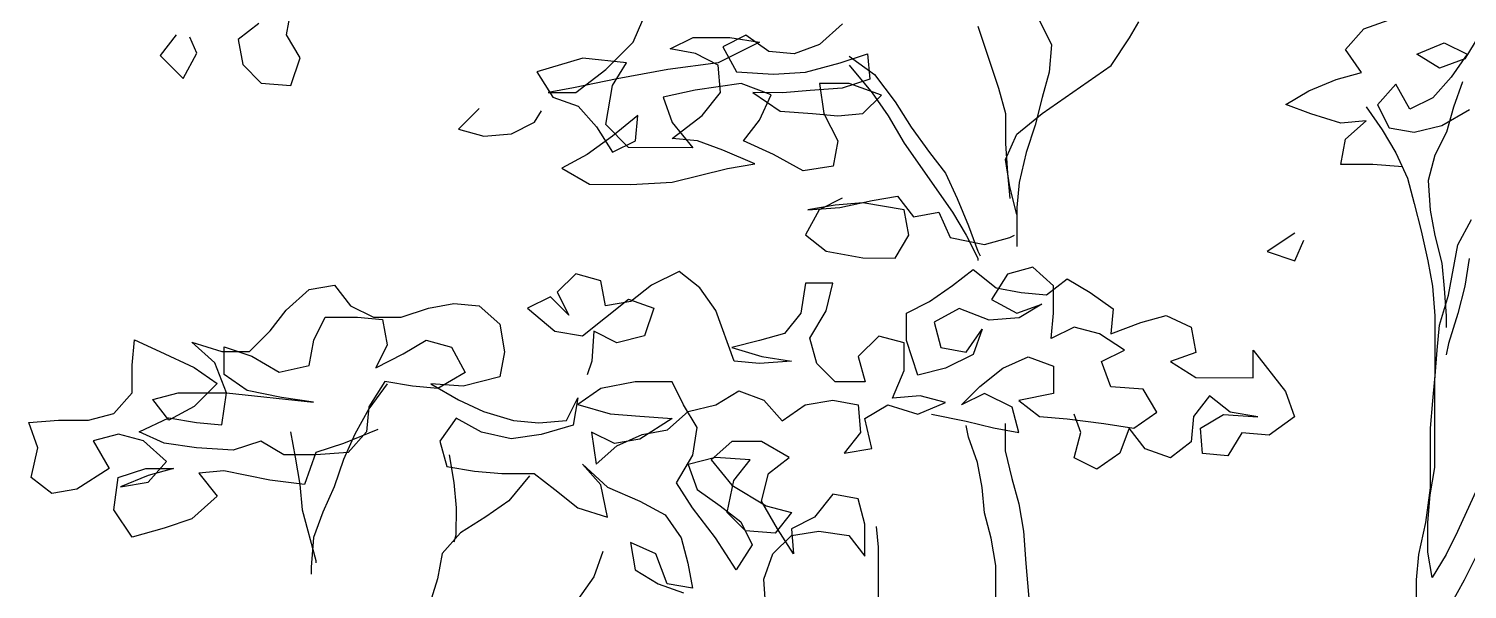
# Model space of a CAD drawing. Header units: millimetres. Extents: x 684983 to 685377, y 990360 to 990509.
# Drawn here: x 685004.3962 to 685004.8761, y 990365.0232 to 990365.2104 of the extents above; entities that cross this region are included whole.
import ezdxf

# ---------------------------------------------------------------- set-up
doc = ezdxf.new("R2010")
doc.units = ezdxf.units.MM
doc.layers.add('JACK  FRUIT TREE', color=7, linetype='Continuous')

# ---------------------------------------------------------------- blocks, each defined once
blk = doc.blocks.new('JT')
at = {"color": 3}
for p, q in [((-0.41173, 1.87832, 157.72663), (-0.40933, 1.89148, 157.72663)), ((-0.23107, 1.87457, 157.72663), (-0.22388, 1.89131, 157.72663)), ((-0.42609, 1.88432, 157.72663), (-0.43686, 1.87595, 157.72663)), ((-0.12219, 1.88404, 157.72663), (-0.13416, 1.87328, 157.72663)), ((0.13983, 1.87064, 157.72663), (0.14941, 1.8814, 157.72663)), ((0.14941, 1.8814, 157.72663), (0.16257, 1.88617, 157.72663)), ((-0.46916, 1.87838, 157.72663), (-0.47755, 1.86762, 157.72663)), ((-0.4584, 1.86879, 157.72663), (-0.46199, 1.87717, 157.72663)), ((-0.43686, 1.87595, 157.72663), (-0.43448, 1.86279, 157.72663)), ((-0.40457, 1.86635, 157.72663), (-0.41173, 1.87832, 157.72663)), ((-0.24544, 1.86022, 157.72663), (-0.23107, 1.87457, 157.72663)), ((-0.21193, 1.87096, 157.72663), (-0.19996, 1.87693, 157.72663)), ((-0.19996, 1.87693, 157.72663), (-0.18082, 1.87692, 157.72663)), ((-0.16527, 1.87451, 157.72663), (-0.18681, 1.86376, 157.72663)), ((-0.17244, 1.8781, 157.72663), (-0.18441, 1.87213, 157.72663)), ((-0.18082, 1.87692, 157.72663), (-0.16527, 1.87451, 157.72663)), ((-0.16049, 1.86972, 157.72663), (-0.17244, 1.8781, 157.72663)), ((-0.13416, 1.87328, 157.72663), (-0.14733, 1.86851, 157.72663)), ((0.17691, 1.86821, 157.72663), (0.19128, 1.87418, 157.72663)), ((0.19128, 1.87418, 157.72663), (0.20324, 1.86819, 157.72663)), ((0.20923, 1.87776, 157.72663), (0.20204, 1.8658, 157.72663)), ((-0.47755, 1.86762, 157.72663), (-0.4656, 1.85564, 157.72663)), ((-0.4656, 1.85564, 157.72663), (-0.4584, 1.86879, 157.72663)), ((-0.40937, 1.852, 157.72663), (-0.40457, 1.86635, 157.72663)), ((-0.2574, 1.86622, 157.72663), (-0.28134, 1.85906, 157.72663)), ((-0.23467, 1.8638, 157.72663), (-0.2574, 1.86622, 157.72663)), ((-0.19877, 1.86856, 157.72663), (-0.21193, 1.87096, 157.72663)), ((-0.18681, 1.86256, 157.72663), (-0.19877, 1.86856, 157.72663)), ((-0.18441, 1.87213, 157.72663), (-0.17725, 1.85897, 157.72663)), ((-0.14733, 1.86851, 157.72663), (-0.16049, 1.86972, 157.72663)), ((-0.1234, 1.8637, 157.72663), (-0.10904, 1.86847, 157.72663)), ((-0.10904, 1.86847, 157.72663), (-0.10785, 1.85531, 157.72663)), ((0.14819, 1.85867, 157.72663), (0.13983, 1.87064, 157.72663)), ((0.18887, 1.86102, 157.72663), (0.17691, 1.86821, 157.72663)), ((0.20204, 1.8658, 157.72663), (0.18887, 1.86102, 157.72663)), ((0.20324, 1.86819, 157.72663), (0.19485, 1.85623, 157.72663)), ((-0.43448, 1.86279, 157.72663), (-0.42492, 1.85321, 157.72663)), ((-0.28134, 1.85906, 157.72663), (-0.27297, 1.84589, 157.72663)), ((-0.26101, 1.84827, 157.72663), (-0.24544, 1.86022, 157.72663)), ((-0.24186, 1.85185, 157.72663), (-0.23467, 1.8638, 157.72663)), ((-0.21314, 1.8602, 157.72663), (-0.23947, 1.85543, 157.72663)), ((-0.18681, 1.86376, 157.72663), (-0.21314, 1.8602, 157.72663)), ((-0.18563, 1.84821, 157.72663), (-0.18681, 1.86256, 157.72663)), ((-0.17725, 1.85897, 157.72663), (-0.1581, 1.85775, 157.72663)), ((-0.1581, 1.85775, 157.72663), (-0.14135, 1.85893, 157.72663)), ((-0.14135, 1.85893, 157.72663), (-0.1234, 1.8637, 157.72663)), ((0.13503, 1.85509, 157.72663), (0.14819, 1.85867, 157.72663)), ((-0.42492, 1.85321, 157.72663), (-0.40937, 1.852, 157.72663)), ((-0.2622, 1.85067, 157.72663), (-0.27537, 1.84829, 157.72663)), ((-0.23947, 1.85543, 157.72663), (-0.2622, 1.85067, 157.72663)), ((-0.24547, 1.83151, 157.72663), (-0.24186, 1.85185, 157.72663)), ((-0.17486, 1.85298, 157.72663), (-0.19879, 1.84941, 157.72663)), ((-0.15931, 1.84698, 157.72663), (-0.17486, 1.85298, 157.72663)), ((-0.12222, 1.85054, 157.72663), (-0.13897, 1.84936, 157.72663)), ((-0.11863, 1.85293, 157.72663), (-0.13418, 1.85294, 157.72663)), ((-0.13418, 1.85294, 157.72663), (-0.1318, 1.83739, 157.72663)), ((-0.10785, 1.85531, 157.72663), (-0.12222, 1.85054, 157.72663)), ((-0.10188, 1.84693, 157.72663), (-0.11863, 1.85293, 157.72663)), ((0.12066, 1.84912, 157.72663), (0.13503, 1.85509, 157.72663)), ((0.16613, 1.85267, 157.72663), (0.15655, 1.84191, 157.72663)), ((0.1733, 1.8395, 157.72663), (0.16613, 1.85267, 157.72663)), ((0.19485, 1.85623, 157.72663), (0.18527, 1.84547, 157.72663)), ((-0.27537, 1.84829, 157.72663), (-0.26101, 1.84827, 157.72663)), ((-0.27297, 1.84589, 157.72663), (-0.25982, 1.84109, 157.72663)), ((-0.19879, 1.84941, 157.72663), (-0.21554, 1.84584, 157.72663)), ((-0.21554, 1.84584, 157.72663), (-0.21077, 1.83267, 157.72663)), ((-0.19521, 1.83625, 157.72663), (-0.18563, 1.84821, 157.72663)), ((-0.15333, 1.84818, 157.72663), (-0.16888, 1.84819, 157.72663)), ((-0.16888, 1.84819, 157.72663), (-0.15453, 1.83861, 157.72663)), ((-0.1653, 1.83383, 157.72663), (-0.15931, 1.84698, 157.72663)), ((-0.13897, 1.84936, 157.72663), (-0.15333, 1.84818, 157.72663)), ((-0.11146, 1.83737, 157.72663), (-0.10188, 1.84693, 157.72663)), ((0.10869, 1.84195, 157.72663), (0.12066, 1.84912, 157.72663)), ((0.18527, 1.84547, 157.72663), (0.1733, 1.8395, 157.72663)), ((-0.31127, 1.83995, 157.72663), (-0.32204, 1.82919, 157.72663)), ((-0.28256, 1.83274, 157.72663), (-0.27896, 1.83872, 157.72663)), ((-0.25982, 1.84109, 157.72663), (-0.25026, 1.83032, 157.72663)), ((-0.22871, 1.83628, 157.72663), (-0.24189, 1.82552, 157.72663)), ((-0.22992, 1.82312, 157.72663), (-0.22871, 1.83628, 157.72663)), ((-0.21078, 1.8243, 157.72663), (-0.19521, 1.83625, 157.72663)), ((-0.15453, 1.83861, 157.72663), (-0.13778, 1.83739, 157.72663)), ((-0.13778, 1.83739, 157.72663), (-0.12462, 1.83618, 157.72663)), ((-0.1318, 1.83739, 157.72663), (-0.12463, 1.82302, 157.72663)), ((-0.12462, 1.83618, 157.72663), (-0.11146, 1.83737, 157.72663)), ((0.12185, 1.83716, 157.72663), (0.10869, 1.84195, 157.72663)), ((0.1374, 1.83236, 157.72663), (0.12185, 1.83716, 157.72663)), ((0.15655, 1.84191, 157.72663), (0.16252, 1.82994, 157.72663)), ((0.19004, 1.83111, 157.72663), (0.20441, 1.83947, 157.72663)), ((-0.32204, 1.82919, 157.72663), (-0.30889, 1.82559, 157.72663)), ((-0.29453, 1.82677, 157.72663), (-0.28256, 1.83274, 157.72663)), ((-0.25026, 1.83032, 157.72663), (-0.24189, 1.81715, 157.72663)), ((-0.23352, 1.81953, 157.72663), (-0.24547, 1.83151, 157.72663)), ((-0.21077, 1.83267, 157.72663), (-0.20001, 1.8195, 157.72663)), ((-0.17369, 1.82307, 157.72663), (-0.1653, 1.83383, 157.72663)), ((0.15056, 1.83354, 157.72663), (0.1374, 1.83236, 157.72663)), ((0.13978, 1.82398, 157.72663), (0.15056, 1.83354, 157.72663)), ((0.16252, 1.82994, 157.72663), (0.17568, 1.82753, 157.72663)), ((0.17568, 1.82753, 157.72663), (0.19004, 1.83111, 157.72663)), ((-0.30889, 1.82559, 157.72663), (-0.29453, 1.82677, 157.72663)), ((-0.24189, 1.82552, 157.72663), (-0.25506, 1.81596, 157.72663)), ((-0.24189, 1.81715, 157.72663), (-0.22992, 1.82312, 157.72663)), ((-0.19762, 1.82309, 157.72663), (-0.21078, 1.8243, 157.72663)), ((-0.18446, 1.81829, 157.72663), (-0.19762, 1.82309, 157.72663)), ((-0.15814, 1.81588, 157.72663), (-0.17369, 1.82307, 157.72663)), ((-0.12463, 1.82302, 157.72663), (-0.12704, 1.80987, 157.72663)), ((0.13738, 1.81082, 157.72663), (0.13978, 1.82398, 157.72663)), ((-0.25506, 1.81596, 157.72663), (-0.26822, 1.8088, 157.72663)), ((-0.20001, 1.8195, 157.72663), (-0.23352, 1.81953, 157.72663)), ((-0.16772, 1.8111, 157.72663), (-0.18446, 1.81829, 157.72663)), ((-0.1426, 1.80749, 157.72663), (-0.15814, 1.81588, 157.72663)), ((-0.26822, 1.8088, 157.72663), (-0.25387, 1.80041, 157.72663)), ((-0.2108, 1.80157, 157.72663), (-0.18208, 1.80872, 157.72663)), ((-0.18208, 1.80872, 157.72663), (-0.16772, 1.8111, 157.72663)), ((-0.12704, 1.80987, 157.72663), (-0.1426, 1.80749, 157.72663)), ((0.15413, 1.8108, 157.72663), (0.13738, 1.81082, 157.72663)), ((0.16968, 1.80959, 157.72663), (0.15413, 1.8108, 157.72663)), ((-0.25387, 1.80041, 157.72663), (-0.23234, 1.80039, 157.72663)), ((-0.23234, 1.80039, 157.72663), (-0.2108, 1.80157, 157.72663)), ((-0.12227, 1.79311, 157.72663), (-0.13424, 1.78714, 157.72663)), ((-0.1115, 1.79071, 157.72663), (-0.12586, 1.78952, 157.72663)), ((-0.12347, 1.78833, 157.72663), (-0.10672, 1.7919, 157.72663)), ((-0.08997, 1.7871, 157.72663), (-0.1115, 1.79071, 157.72663)), ((-0.10672, 1.7919, 157.72663), (-0.09355, 1.79428, 157.72663)), ((-0.09355, 1.79428, 157.72663), (-0.08519, 1.7835, 157.72663)), ((-0.13424, 1.78714, 157.72663), (-0.14143, 1.77398, 157.72663)), ((-0.12586, 1.78952, 157.72663), (-0.14022, 1.78714, 157.72663)), ((-0.14022, 1.78714, 157.72663), (-0.12347, 1.78833, 157.72663)), ((-0.08759, 1.77394, 157.72663), (-0.08997, 1.7871, 157.72663)), ((-0.08519, 1.7835, 157.72663), (-0.07202, 1.78589, 157.72663)), ((-0.07202, 1.78589, 157.72663), (-0.06605, 1.77272, 157.72663)), ((-0.14143, 1.77398, 157.72663), (-0.13067, 1.7656, 157.72663)), ((-0.09478, 1.76198, 157.72663), (-0.08759, 1.77394, 157.72663)), ((-0.06605, 1.77272, 157.72663), (-0.04811, 1.76911, 157.72663)), ((-0.04811, 1.76911, 157.72663), (-0.03495, 1.77269, 157.72663)), ((-0.03495, 1.77269, 157.72663), (-0.03255, 1.77388, 157.72663)), ((0.11342, 1.77495, 157.72663), (0.09905, 1.76539, 157.72663)), ((0.1134, 1.76059, 157.72663), (0.1182, 1.77135, 157.72663)), ((-0.13067, 1.7656, 157.72663), (-0.11153, 1.76199, 157.72663)), ((-0.11153, 1.76199, 157.72663), (-0.09478, 1.76198, 157.72663)), ((0.09905, 1.76539, 157.72663), (0.1134, 1.76059, 157.72663)), ((-0.26109, 1.75375, 157.72663), (-0.27067, 1.74419, 157.72663)), ((-0.24794, 1.75015, 157.72663), (-0.26109, 1.75375, 157.72663)), ((-0.20725, 1.7549, 157.72663), (-0.22162, 1.74774, 157.72663)), ((-0.19649, 1.74652, 157.72663), (-0.20725, 1.7549, 157.72663)), ((-0.06488, 1.74759, 157.72663), (-0.05411, 1.75596, 157.72663)), ((-0.05411, 1.75596, 157.72663), (-0.04215, 1.74638, 157.72663)), ((-0.03616, 1.75355, 157.72663), (-0.04455, 1.74039, 157.72663)), ((-0.023, 1.75713, 157.72663), (-0.03616, 1.75355, 157.72663)), ((-0.01224, 1.74754, 157.72663), (-0.023, 1.75713, 157.72663)), ((-0.39989, 1.74551, 157.72663), (-0.38673, 1.74789, 157.72663)), ((-0.38673, 1.74789, 157.72663), (-0.37836, 1.73711, 157.72663)), ((-0.24556, 1.73699, 157.72663), (-0.24794, 1.75015, 157.72663)), ((-0.22162, 1.74774, 157.72663), (-0.23239, 1.73937, 157.72663)), ((-0.18813, 1.73454, 157.72663), (-0.19649, 1.74652, 157.72663)), ((-0.14145, 1.74886, 157.72663), (-0.14386, 1.73331, 157.72663)), ((-0.1271, 1.74885, 157.72663), (-0.14145, 1.74886, 157.72663)), ((-0.1307, 1.73449, 157.72663), (-0.1271, 1.74885, 157.72663)), ((-0.07685, 1.73923, 157.72663), (-0.06488, 1.74759, 157.72663)), ((-0.04215, 1.74638, 157.72663), (-0.02899, 1.74397, 157.72663)), ((-0.01583, 1.74276, 157.72663), (-0.00505, 1.75113, 157.72663)), ((-0.01225, 1.73319, 157.72663), (-0.01224, 1.74754, 157.72663)), ((-0.00505, 1.75113, 157.72663), (0.0069, 1.74394, 157.72663)), ((-0.41187, 1.73475, 157.72663), (-0.39989, 1.74551, 157.72663)), ((-0.33768, 1.73588, 157.72663), (-0.32452, 1.73826, 157.72663)), ((-0.32452, 1.73826, 157.72663), (-0.31136, 1.73705, 157.72663)), ((-0.27427, 1.7418, 157.72663), (-0.28624, 1.73583, 157.72663)), ((-0.2647, 1.73222, 157.72663), (-0.27427, 1.7418, 157.72663)), ((-0.27067, 1.74419, 157.72663), (-0.2647, 1.73222, 157.72663)), ((-0.25753, 1.72145, 157.72663), (-0.23359, 1.74057, 157.72663)), ((-0.23239, 1.73937, 157.72663), (-0.24556, 1.73699, 157.72663)), ((-0.23359, 1.74057, 157.72663), (-0.22043, 1.73577, 157.72663)), ((-0.08882, 1.73326, 157.72663), (-0.07685, 1.73923, 157.72663)), ((-0.04455, 1.74039, 157.72663), (-0.03139, 1.7332, 157.72663)), ((-0.02899, 1.74397, 157.72663), (-0.01583, 1.74276, 157.72663)), ((0.0069, 1.74394, 157.72663), (0.01886, 1.73555, 157.72663)), ((-0.42025, 1.72399, 157.72663), (-0.41187, 1.73475, 157.72663)), ((-0.39752, 1.71918, 157.72663), (-0.39153, 1.73114, 157.72663)), ((-0.39153, 1.73114, 157.72663), (-0.37478, 1.73113, 157.72663)), ((-0.37836, 1.73711, 157.72663), (-0.3664, 1.73112, 157.72663)), ((-0.37478, 1.73113, 157.72663), (-0.36162, 1.72992, 157.72663)), ((-0.3664, 1.73112, 157.72663), (-0.35205, 1.7311, 157.72663)), ((-0.35205, 1.7311, 157.72663), (-0.33768, 1.73588, 157.72663)), ((-0.31136, 1.73705, 157.72663), (-0.3006, 1.72747, 157.72663)), ((-0.28624, 1.73583, 157.72663), (-0.27189, 1.72385, 157.72663)), ((-0.22043, 1.73577, 157.72663), (-0.22523, 1.72142, 157.72663)), ((-0.17858, 1.70821, 157.72663), (-0.18813, 1.73454, 157.72663)), ((-0.14386, 1.73331, 157.72663), (-0.15225, 1.72255, 157.72663)), ((-0.13909, 1.72014, 157.72663), (-0.1307, 1.73449, 157.72663)), ((-0.08884, 1.7189, 157.72663), (-0.08882, 1.73326, 157.72663)), ((-0.0613, 1.73562, 157.72663), (-0.07447, 1.72846, 157.72663)), ((-0.04575, 1.72963, 157.72663), (-0.0613, 1.73562, 157.72663)), ((-0.0302, 1.73081, 157.72663), (-0.04575, 1.72963, 157.72663)), ((-0.03139, 1.7332, 157.72663), (-0.01823, 1.73798, 157.72663)), ((-0.01823, 1.73798, 157.72663), (-0.0302, 1.73081, 157.72663)), ((-0.01346, 1.72003, 157.72663), (-0.01225, 1.73319, 157.72663)), ((0.01886, 1.73555, 157.72663), (0.01765, 1.72239, 157.72663)), ((0.03321, 1.72836, 157.72663), (0.04638, 1.73194, 157.72663)), ((0.04638, 1.73194, 157.72663), (0.05953, 1.72594, 157.72663)), ((-0.43103, 1.71323, 157.72663), (-0.42025, 1.72399, 157.72663)), ((-0.36162, 1.72992, 157.72663), (-0.35924, 1.71675, 157.72663)), ((-0.3006, 1.72747, 157.72663), (-0.29822, 1.71311, 157.72663)), ((-0.27189, 1.72385, 157.72663), (-0.25753, 1.72145, 157.72663)), ((-0.25155, 1.72383, 157.72663), (-0.25276, 1.70828, 157.72663)), ((-0.23959, 1.71784, 157.72663), (-0.25155, 1.72383, 157.72663)), ((-0.07447, 1.72846, 157.72663), (-0.07089, 1.71529, 157.72663)), ((-0.05773, 1.71289, 157.72663), (-0.04935, 1.72485, 157.72663)), ((-0.04935, 1.72485, 157.72663), (-0.05415, 1.71169, 157.72663)), ((-0.00149, 1.726, 157.72663), (-0.01346, 1.72003, 157.72663)), ((0.01167, 1.7224, 157.72663), (-0.00149, 1.726, 157.72663)), ((0.01765, 1.72239, 157.72663), (0.03321, 1.72836, 157.72663)), ((0.05953, 1.72594, 157.72663), (0.06191, 1.71278, 157.72663)), ((-0.49205, 1.70611, 157.72663), (-0.49085, 1.71927, 157.72663)), ((-0.49085, 1.71927, 157.72663), (-0.47769, 1.71327, 157.72663)), ((-0.44898, 1.70726, 157.72663), (-0.46094, 1.71804, 157.72663)), ((-0.46094, 1.71804, 157.72663), (-0.44539, 1.71324, 157.72663)), ((-0.4442, 1.70128, 157.72663), (-0.44419, 1.71564, 157.72663)), ((-0.44419, 1.71564, 157.72663), (-0.42983, 1.71084, 157.72663)), ((-0.39993, 1.70602, 157.72663), (-0.39752, 1.71918, 157.72663)), ((-0.35924, 1.71675, 157.72663), (-0.36523, 1.70479, 157.72663)), ((-0.35087, 1.71196, 157.72663), (-0.3389, 1.71913, 157.72663)), ((-0.3389, 1.71913, 157.72663), (-0.32574, 1.71553, 157.72663)), ((-0.22523, 1.72142, 157.72663), (-0.23959, 1.71784, 157.72663)), ((-0.16541, 1.71897, 157.72663), (-0.17977, 1.71539, 157.72663)), ((-0.15225, 1.72255, 157.72663), (-0.16541, 1.71897, 157.72663)), ((-0.13551, 1.70698, 157.72663), (-0.13909, 1.72014, 157.72663)), ((-0.10319, 1.72131, 157.72663), (-0.11397, 1.71055, 157.72663)), ((-0.09003, 1.7177, 157.72663), (-0.10319, 1.72131, 157.72663)), ((-0.09005, 1.70335, 157.72663), (-0.09003, 1.7177, 157.72663)), ((-0.08287, 1.70095, 157.72663), (-0.08884, 1.7189, 157.72663)), ((0.02482, 1.71401, 157.72663), (0.01167, 1.7224, 157.72663)), ((-0.47769, 1.71327, 157.72663), (-0.45975, 1.70488, 157.72663)), ((-0.44539, 1.71324, 157.72663), (-0.43103, 1.71323, 157.72663)), ((-0.42983, 1.71084, 157.72663), (-0.41548, 1.70245, 157.72663)), ((-0.36523, 1.70479, 157.72663), (-0.35087, 1.71196, 157.72663)), ((-0.32574, 1.71553, 157.72663), (-0.31857, 1.70236, 157.72663)), ((-0.29822, 1.71311, 157.72663), (-0.30063, 1.69995, 157.72663)), ((-0.25276, 1.70828, 157.72663), (-0.25516, 1.7011, 157.72663)), ((-0.17977, 1.71539, 157.72663), (-0.16422, 1.71059, 157.72663)), ((-0.16542, 1.707, 157.72663), (-0.17858, 1.70821, 157.72663)), ((-0.14867, 1.70819, 157.72663), (-0.16542, 1.707, 157.72663)), ((-0.16422, 1.71059, 157.72663), (-0.14867, 1.70819, 157.72663)), ((-0.11397, 1.71055, 157.72663), (-0.11039, 1.69738, 157.72663)), ((-0.07089, 1.71529, 157.72663), (-0.05773, 1.71289, 157.72663)), ((-0.05415, 1.71169, 157.72663), (-0.06851, 1.70452, 157.72663)), ((-0.0386, 1.7045, 157.72663), (-0.02543, 1.71047, 157.72663)), ((-0.02543, 1.71047, 157.72663), (-0.01228, 1.70567, 157.72663)), ((0.01285, 1.70804, 157.72663), (0.02482, 1.71401, 157.72663)), ((0.06191, 1.71278, 157.72663), (0.04875, 1.70801, 157.72663)), ((0.09181, 1.69959, 157.72663), (0.09182, 1.71395, 157.72663)), ((0.09182, 1.71395, 157.72663), (0.10855, 1.6924, 157.72663)), ((-0.49207, 1.69175, 157.72663), (-0.49205, 1.70611, 157.72663)), ((-0.45975, 1.70488, 157.72663), (-0.44779, 1.6965, 157.72663)), ((-0.44301, 1.6917, 157.72663), (-0.44898, 1.70726, 157.72663)), ((-0.43224, 1.69289, 157.72663), (-0.4442, 1.70128, 157.72663)), ((-0.41548, 1.70245, 157.72663), (-0.39993, 1.70602, 157.72663)), ((-0.31857, 1.70236, 157.72663), (-0.33294, 1.694, 157.72663)), ((-0.12595, 1.6974, 157.72663), (-0.13551, 1.70698, 157.72663)), ((-0.09604, 1.68899, 157.72663), (-0.09005, 1.70335, 157.72663)), ((-0.06851, 1.70452, 157.72663), (-0.08287, 1.70095, 157.72663)), ((-0.05057, 1.69494, 157.72663), (-0.0386, 1.7045, 157.72663)), ((-0.01228, 1.70567, 157.72663), (-0.01229, 1.69131, 157.72663)), ((0.01763, 1.69487, 157.72663), (0.01285, 1.70804, 157.72663)), ((0.04875, 1.70801, 157.72663), (0.0619, 1.69962, 157.72663)), ((-0.44779, 1.6965, 157.72663), (-0.45977, 1.68454, 157.72663)), ((-0.36045, 1.69761, 157.72663), (-0.36884, 1.68446, 157.72663)), ((-0.3461, 1.69521, 157.72663), (-0.36045, 1.69761, 157.72663)), ((-0.33294, 1.694, 157.72663), (-0.3461, 1.69521, 157.72663)), ((-0.31977, 1.69518, 157.72663), (-0.33652, 1.69639, 157.72663)), ((-0.33652, 1.69639, 157.72663), (-0.32217, 1.688, 157.72663)), ((-0.30063, 1.69995, 157.72663), (-0.31977, 1.69518, 157.72663)), ((-0.24799, 1.69392, 157.72663), (-0.25996, 1.68556, 157.72663)), ((-0.23004, 1.69749, 157.72663), (-0.24799, 1.69392, 157.72663)), ((-0.21089, 1.69747, 157.72663), (-0.23004, 1.69749, 157.72663)), ((-0.20492, 1.6855, 157.72663), (-0.21089, 1.69747, 157.72663)), ((-0.11039, 1.69738, 157.72663), (-0.12595, 1.6974, 157.72663)), ((-0.06015, 1.68537, 157.72663), (-0.05057, 1.69494, 157.72663)), ((0.03438, 1.69366, 157.72663), (0.01763, 1.69487, 157.72663)), ((0.04154, 1.68169, 157.72663), (0.03438, 1.69366, 157.72663)), ((0.0619, 1.69962, 157.72663), (0.09181, 1.69959, 157.72663)), ((-0.50165, 1.68099, 157.72663), (-0.49207, 1.69175, 157.72663)), ((-0.4813, 1.68815, 157.72663), (-0.46814, 1.69173, 157.72663)), ((-0.47294, 1.67737, 157.72663), (-0.4813, 1.68815, 157.72663)), ((-0.46814, 1.69173, 157.72663), (-0.44301, 1.6917, 157.72663)), ((-0.44542, 1.67496, 157.72663), (-0.44301, 1.6917, 157.72663)), ((-0.44301, 1.6917, 157.72663), (-0.39755, 1.68688, 157.72663)), ((-0.4143, 1.68929, 157.72663), (-0.43224, 1.69289, 157.72663)), ((-0.39755, 1.68688, 157.72663), (-0.4143, 1.68929, 157.72663)), ((-0.32217, 1.688, 157.72663), (-0.30902, 1.68201, 157.72663)), ((-0.26595, 1.67719, 157.72663), (-0.25996, 1.68914, 157.72663)), ((-0.25996, 1.68914, 157.72663), (-0.26236, 1.67479, 157.72663)), ((-0.18817, 1.68549, 157.72663), (-0.1762, 1.69266, 157.72663)), ((-0.1762, 1.69266, 157.72663), (-0.16305, 1.68786, 157.72663)), ((-0.16305, 1.68786, 157.72663), (-0.15348, 1.67708, 157.72663)), ((-0.14151, 1.68545, 157.72663), (-0.12715, 1.68783, 157.72663)), ((-0.12715, 1.68783, 157.72663), (-0.11399, 1.68542, 157.72663)), ((-0.08168, 1.69018, 157.72663), (-0.09604, 1.68899, 157.72663)), ((-0.08289, 1.68061, 157.72663), (-0.06853, 1.68658, 157.72663)), ((-0.06853, 1.68658, 157.72663), (-0.08168, 1.69018, 157.72663)), ((-0.04818, 1.69134, 157.72663), (-0.06015, 1.68537, 157.72663)), ((-0.03383, 1.68415, 157.72663), (-0.04818, 1.69134, 157.72663)), ((-0.01229, 1.69131, 157.72663), (-0.03024, 1.68774, 157.72663)), ((-0.03024, 1.68774, 157.72663), (-0.01948, 1.67935, 157.72663)), ((0.06907, 1.69004, 157.72663), (0.06068, 1.67928, 157.72663)), ((0.07983, 1.68165, 157.72663), (0.06907, 1.69004, 157.72663)), ((0.10855, 1.6924, 157.72663), (0.11333, 1.67923, 157.72663)), ((-0.51481, 1.67741, 157.72663), (-0.50165, 1.68099, 157.72663)), ((-0.4885, 1.67141, 157.72663), (-0.47294, 1.67857, 157.72663)), ((-0.45977, 1.68454, 157.72663), (-0.47294, 1.67737, 157.72663)), ((-0.47294, 1.67857, 157.72663), (-0.45858, 1.67617, 157.72663)), ((-0.36884, 1.68446, 157.72663), (-0.37005, 1.6713, 157.72663)), ((-0.32338, 1.67843, 157.72663), (-0.33177, 1.66648, 157.72663)), ((-0.31022, 1.67124, 157.72663), (-0.32338, 1.67843, 157.72663)), ((-0.30902, 1.68201, 157.72663), (-0.29347, 1.67721, 157.72663)), ((-0.25996, 1.68556, 157.72663), (-0.24321, 1.68075, 157.72663)), ((-0.24321, 1.68075, 157.72663), (-0.22766, 1.67954, 157.72663)), ((-0.21091, 1.67833, 157.72663), (-0.22767, 1.66758, 157.72663)), ((-0.22766, 1.67954, 157.72663), (-0.21091, 1.67833, 157.72663)), ((-0.21331, 1.67235, 157.72663), (-0.20253, 1.68191, 157.72663)), ((-0.19776, 1.67353, 157.72663), (-0.20492, 1.6855, 157.72663)), ((-0.20253, 1.68191, 157.72663), (-0.18817, 1.68549, 157.72663)), ((-0.15348, 1.67708, 157.72663), (-0.14151, 1.68545, 157.72663)), ((-0.11399, 1.68542, 157.72663), (-0.11281, 1.67106, 157.72663)), ((-0.11041, 1.67824, 157.72663), (-0.09844, 1.68541, 157.72663)), ((-0.10683, 1.66268, 157.72663), (-0.11041, 1.67824, 157.72663)), ((-0.09844, 1.68541, 157.72663), (-0.08289, 1.68061, 157.72663)), ((-0.07571, 1.6806, 157.72663), (-0.05777, 1.67699, 157.72663)), ((-0.03025, 1.67099, 157.72663), (-0.03383, 1.68415, 157.72663)), ((-0.01948, 1.67935, 157.72663), (-0.00512, 1.67814, 157.72663)), ((-0.00512, 1.67814, 157.72663), (0.01402, 1.67573, 157.72663)), ((0.00205, 1.67096, 157.72663), (-0.00153, 1.68053, 157.72663)), ((0.02957, 1.67333, 157.72663), (0.04154, 1.68169, 157.72663)), ((0.06068, 1.67928, 157.72663), (0.05948, 1.66612, 157.72663)), ((0.06427, 1.67329, 157.72663), (0.07624, 1.68046, 157.72663)), ((0.07624, 1.68046, 157.72663), (0.09419, 1.67925, 157.72663)), ((0.09419, 1.67925, 157.72663), (0.07983, 1.68165, 157.72663)), ((0.11333, 1.67923, 157.72663), (0.10016, 1.66967, 157.72663)), ((-0.54592, 1.67625, 157.72663), (-0.53037, 1.67743, 157.72663)), ((-0.54115, 1.66308, 157.72663), (-0.54592, 1.67625, 157.72663)), ((-0.53037, 1.67743, 157.72663), (-0.51481, 1.67741, 157.72663)), ((-0.47534, 1.66541, 157.72663), (-0.4885, 1.67141, 157.72663)), ((-0.45858, 1.67617, 157.72663), (-0.44542, 1.67496, 157.72663)), ((-0.36406, 1.67249, 157.72663), (-0.38202, 1.66533, 157.72663)), ((-0.37005, 1.6713, 157.72663), (-0.37963, 1.66054, 157.72663)), ((-0.29467, 1.66764, 157.72663), (-0.31022, 1.67124, 157.72663)), ((-0.29347, 1.67721, 157.72663), (-0.28031, 1.676, 157.72663)), ((-0.28031, 1.676, 157.72663), (-0.26595, 1.67719, 157.72663)), ((-0.26236, 1.67479, 157.72663), (-0.27912, 1.67002, 157.72663)), ((-0.24084, 1.6652, 157.72663), (-0.25279, 1.67119, 157.72663)), ((-0.25279, 1.67119, 157.72663), (-0.25042, 1.65444, 157.72663)), ((-0.22647, 1.66997, 157.72663), (-0.21331, 1.67235, 157.72663)), ((-0.20016, 1.65918, 157.72663), (-0.19776, 1.67353, 157.72663)), ((-0.11281, 1.67106, 157.72663), (-0.12119, 1.6603, 157.72663)), ((-0.05777, 1.67699, 157.72663), (-0.04341, 1.67339, 157.72663)), ((-0.04341, 1.67339, 157.72663), (-0.03025, 1.67099, 157.72663)), ((-0.00155, 1.6578, 157.72663), (0.00205, 1.67096, 157.72663)), ((0.01402, 1.67573, 157.72663), (0.02957, 1.67333, 157.72663)), ((0.02718, 1.67333, 157.72663), (0.02238, 1.66017, 157.72663)), ((0.03554, 1.66255, 157.72663), (0.02718, 1.67333, 157.72663)), ((0.06545, 1.66013, 157.72663), (0.06427, 1.67329, 157.72663)), ((0.0858, 1.67088, 157.72663), (0.07861, 1.65892, 157.72663)), ((0.10016, 1.66967, 157.72663), (0.0858, 1.67088, 157.72663)), ((-0.49927, 1.67022, 157.72663), (-0.51243, 1.66664, 157.72663)), ((-0.51243, 1.66664, 157.72663), (-0.50407, 1.65228, 157.72663)), ((-0.48611, 1.66662, 157.72663), (-0.49927, 1.67022, 157.72663)), ((-0.47415, 1.65584, 157.72663), (-0.48611, 1.66662, 157.72663)), ((-0.45859, 1.663, 157.72663), (-0.47534, 1.66541, 157.72663)), ((-0.42509, 1.66656, 157.72663), (-0.43945, 1.66179, 157.72663)), ((-0.41313, 1.65937, 157.72663), (-0.42509, 1.66656, 157.72663)), ((-0.38202, 1.66533, 157.72663), (-0.39638, 1.66055, 157.72663)), ((-0.33177, 1.66648, 157.72663), (-0.32819, 1.65331, 157.72663)), ((-0.27912, 1.67002, 157.72663), (-0.29467, 1.66764, 157.72663)), ((-0.25042, 1.65444, 157.72663), (-0.23964, 1.664, 157.72663)), ((-0.22767, 1.66758, 157.72663), (-0.24084, 1.6652, 157.72663)), ((-0.23964, 1.664, 157.72663), (-0.22647, 1.66997, 157.72663)), ((-0.17982, 1.66634, 157.72663), (-0.19059, 1.65678, 157.72663)), ((-0.16426, 1.66632, 157.72663), (-0.17982, 1.66634, 157.72663)), ((-0.14991, 1.65794, 157.72663), (-0.16426, 1.66632, 157.72663)), ((0.05948, 1.66612, 157.72663), (0.0487, 1.65775, 157.72663)), ((-0.54475, 1.64753, 157.72663), (-0.54115, 1.66308, 157.72663)), ((-0.48373, 1.64508, 157.72663), (-0.47415, 1.65584, 157.72663)), ((-0.43945, 1.66179, 157.72663), (-0.45859, 1.663, 157.72663)), ((-0.39638, 1.65936, 157.72663), (-0.41313, 1.65937, 157.72663)), ((-0.39638, 1.66055, 157.72663), (-0.40238, 1.64381, 157.72663)), ((-0.37963, 1.66054, 157.72663), (-0.39638, 1.65936, 157.72663)), ((-0.20855, 1.64483, 157.72663), (-0.20016, 1.65918, 157.72663)), ((-0.1882, 1.65797, 157.72663), (-0.20256, 1.65439, 157.72663)), ((-0.19059, 1.65678, 157.72663), (-0.17984, 1.64361, 157.72663)), ((-0.17025, 1.65676, 157.72663), (-0.1882, 1.65797, 157.72663)), ((-0.17864, 1.646, 157.72663), (-0.17025, 1.65676, 157.72663)), ((-0.16069, 1.64957, 157.72663), (-0.14991, 1.65794, 157.72663)), ((-0.12119, 1.6603, 157.72663), (-0.10683, 1.66268, 157.72663)), ((0.01041, 1.65181, 157.72663), (-0.00155, 1.6578, 157.72663)), ((0.02238, 1.66017, 157.72663), (0.01041, 1.65181, 157.72663)), ((0.0487, 1.65775, 157.72663), (0.03554, 1.66255, 157.72663)), ((0.07861, 1.65892, 157.72663), (0.06545, 1.66013, 157.72663)), ((-0.50407, 1.65228, 157.72663), (-0.52083, 1.64153, 157.72663)), ((-0.49929, 1.64749, 157.72663), (-0.48492, 1.65226, 157.72663)), ((-0.48373, 1.64867, 157.72663), (-0.49809, 1.6427, 157.72663)), ((-0.48492, 1.65226, 157.72663), (-0.47057, 1.65225, 157.72663)), ((-0.47057, 1.65225, 157.72663), (-0.48373, 1.64867, 157.72663)), ((-0.44425, 1.65103, 157.72663), (-0.45741, 1.64984, 157.72663)), ((-0.45741, 1.64984, 157.72663), (-0.44785, 1.63787, 157.72663)), ((-0.42032, 1.64622, 157.72663), (-0.44425, 1.65103, 157.72663)), ((-0.32819, 1.65331, 157.72663), (-0.31383, 1.65091, 157.72663)), ((-0.31383, 1.65091, 157.72663), (-0.29948, 1.6497, 157.72663)), ((-0.29948, 1.6497, 157.72663), (-0.28273, 1.64968, 157.72663)), ((-0.28273, 1.64968, 157.72663), (-0.27197, 1.6413, 157.72663)), ((-0.24803, 1.64367, 157.72663), (-0.2576, 1.65445, 157.72663)), ((-0.2576, 1.65445, 157.72663), (-0.24445, 1.64247, 157.72663)), ((-0.20256, 1.65439, 157.72663), (-0.19779, 1.64123, 157.72663)), ((-0.16429, 1.63522, 157.72663), (-0.16069, 1.64957, 157.72663)), ((-0.53399, 1.63914, 157.72663), (-0.54475, 1.64753, 157.72663)), ((-0.52083, 1.64153, 157.72663), (-0.53399, 1.63914, 157.72663)), ((-0.50169, 1.63074, 157.72663), (-0.49929, 1.64749, 157.72663)), ((-0.49809, 1.6427, 157.72663), (-0.48373, 1.64508, 157.72663)), ((-0.40238, 1.64381, 157.72663), (-0.42032, 1.64622, 157.72663)), ((-0.27197, 1.6413, 157.72663), (-0.26001, 1.63171, 157.72663)), ((-0.24446, 1.62691, 157.72663), (-0.24803, 1.64367, 157.72663)), ((-0.24445, 1.64247, 157.72663), (-0.2277, 1.63527, 157.72663)), ((-0.20019, 1.63166, 157.72663), (-0.20855, 1.64483, 157.72663)), ((-0.19779, 1.64123, 157.72663), (-0.18583, 1.63284, 157.72663)), ((-0.18224, 1.62925, 157.72663), (-0.17864, 1.646, 157.72663)), ((-0.17984, 1.64361, 157.72663), (-0.1619, 1.63282, 157.72663)), ((-0.44785, 1.63787, 157.72663), (-0.46102, 1.62592, 157.72663)), ((-0.2277, 1.63527, 157.72663), (-0.21455, 1.62808, 157.72663)), ((-0.15593, 1.62085, 157.72663), (-0.16429, 1.63522, 157.72663)), ((-0.1272, 1.63877, 157.72663), (-0.13678, 1.62682, 157.72663)), ((-0.11404, 1.63637, 157.72663), (-0.1272, 1.63877, 157.72663)), ((-0.11046, 1.6232, 157.72663), (-0.11404, 1.63637, 157.72663)), ((-0.49214, 1.61637, 157.72663), (-0.50169, 1.63074, 157.72663)), ((-0.46102, 1.62592, 157.72663), (-0.47538, 1.62114, 157.72663)), ((-0.26001, 1.63171, 157.72663), (-0.24446, 1.62691, 157.72663)), ((-0.21455, 1.62808, 157.72663), (-0.20618, 1.61611, 157.72663)), ((-0.18824, 1.61609, 157.72663), (-0.20019, 1.63166, 157.72663)), ((-0.18583, 1.63284, 157.72663), (-0.17507, 1.62446, 157.72663)), ((-0.17268, 1.61967, 157.72663), (-0.18224, 1.62925, 157.72663)), ((-0.1619, 1.63282, 157.72663), (-0.14874, 1.62922, 157.72663)), ((-0.14874, 1.62922, 157.72663), (-0.15713, 1.61846, 157.72663)), ((-0.13678, 1.62682, 157.72663), (-0.14875, 1.62084, 157.72663)), ((-0.47538, 1.62114, 157.72663), (-0.49214, 1.61637, 157.72663)), ((-0.17507, 1.62446, 157.72663), (-0.1691, 1.61249, 157.72663)), ((-0.15713, 1.61846, 157.72663), (-0.17268, 1.61967, 157.72663)), ((-0.14756, 1.60768, 157.72663), (-0.15593, 1.62085, 157.72663)), ((-0.14875, 1.62084, 157.72663), (-0.14756, 1.60768, 157.72663)), ((-0.14875, 1.61726, 157.72663), (-0.13439, 1.61964, 157.72663)), ((-0.13439, 1.61964, 157.72663), (-0.11884, 1.61723, 157.72663)), ((-0.11048, 1.60645, 157.72663), (-0.11046, 1.6232, 157.72663)), ((-0.21935, 1.60775, 157.72663), (-0.23251, 1.61374, 157.72663)), ((-0.23251, 1.61374, 157.72663), (-0.23013, 1.59938, 157.72663)), ((-0.20618, 1.61611, 157.72663), (-0.20261, 1.60295, 157.72663)), ((-0.17748, 1.59933, 157.72663), (-0.18824, 1.61609, 157.72663)), ((-0.1691, 1.61249, 157.72663), (-0.17748, 1.59933, 157.72663)), ((-0.15833, 1.60769, 157.72663), (-0.14875, 1.61726, 157.72663)), ((-0.11884, 1.61723, 157.72663), (-0.11048, 1.60645, 157.72663)), ((-0.21338, 1.59219, 157.72663), (-0.21935, 1.60775, 157.72663)), ((-0.16313, 1.59454, 157.72663), (-0.15833, 1.60769, 157.72663)), ((-0.23013, 1.59938, 157.72663), (-0.21817, 1.59219, 157.72663)), ((-0.20261, 1.60295, 157.72663), (-0.20023, 1.58978, 157.72663)), ((-0.21817, 1.59219, 157.72663), (-0.20501, 1.5874, 157.72663)), ((-0.20023, 1.58978, 157.72663), (-0.21338, 1.59219, 157.72663)), ((-0.16195, 1.57659, 157.72663), (-0.16313, 1.59454, 157.72663))]:
    blk.add_line(p, q, dxfattribs=at)
for p, q in [((-0.0516, 1.88278, 157.72663), (-0.04086, 1.85047, 157.72663)), ((-0.02048, 1.88754, 157.72663), (-0.01332, 1.87317, 157.72663)), ((0.02736, 1.87673, 157.72663), (0.03216, 1.8851, 157.72663)), ((-0.01332, 1.87317, 157.72663), (-0.01453, 1.85882, 157.72663)), ((0.01778, 1.86238, 157.72663), (0.02736, 1.87673, 157.72663)), ((-0.11861, 1.86729, 157.72663), (-0.10546, 1.8577, 157.72663)), ((-0.11862, 1.8625, 157.72663), (-0.10666, 1.84813, 157.72663)), ((-0.01814, 1.83728, 157.72663), (0.01778, 1.86238, 157.72663)), ((-0.01453, 1.85882, 157.72663), (-0.01813, 1.84566, 157.72663)), ((-0.10546, 1.8577, 157.72663), (-0.0947, 1.84334, 157.72663)), ((-0.04086, 1.85047, 157.72663), (-0.03728, 1.8373, 157.72663)), ((0.20083, 1.85383, 157.72663), (0.19603, 1.84068, 157.72663)), ((-0.10666, 1.84813, 157.72663), (-0.0983, 1.83616, 157.72663)), ((-0.0947, 1.84334, 157.72663), (-0.08634, 1.83017, 157.72663)), ((-0.01813, 1.84566, 157.72663), (-0.02173, 1.8313, 157.72663)), ((-0.0983, 1.83616, 157.72663), (-0.08994, 1.8218, 157.72663)), ((-0.03728, 1.8373, 157.72663), (-0.03729, 1.82175, 157.72663)), ((-0.03131, 1.82653, 157.72663), (-0.01814, 1.83728, 157.72663)), ((0.15057, 1.84072, 157.72663), (0.15893, 1.82875, 157.72663)), ((0.19603, 1.84068, 157.72663), (0.19243, 1.82752, 157.72663)), ((-0.08634, 1.83017, 157.72663), (-0.07678, 1.817, 157.72663)), ((-0.02173, 1.8313, 157.72663), (-0.02653, 1.81695, 157.72663)), ((0.15893, 1.82875, 157.72663), (0.1661, 1.81678, 157.72663)), ((-0.08994, 1.8218, 157.72663), (-0.06485, 1.78588, 157.72663)), ((-0.0373, 1.81337, 157.72663), (-0.03131, 1.82653, 157.72663)), ((-0.03729, 1.82175, 157.72663), (-0.03611, 1.80619, 157.72663)), ((0.19243, 1.82752, 157.72663), (0.18644, 1.81556, 157.72663)), ((-0.07678, 1.817, 157.72663), (-0.06842, 1.80622, 157.72663)), ((-0.03492, 1.79901, 157.72663), (-0.0373, 1.81337, 157.72663)), ((-0.02653, 1.81695, 157.72663), (-0.03013, 1.8014, 157.72663)), ((0.1661, 1.81678, 157.72663), (0.17207, 1.80361, 157.72663)), ((0.18644, 1.81556, 157.72663), (0.18284, 1.8024, 157.72663)), ((-0.06842, 1.80622, 157.72663), (-0.06245, 1.79306, 157.72663)), ((-0.03611, 1.80619, 157.72663), (-0.03493, 1.79303, 157.72663)), ((-0.03135, 1.78465, 157.72663), (-0.03492, 1.79901, 157.72663)), ((-0.03013, 1.8014, 157.72663), (-0.03134, 1.78824, 157.72663)), ((0.17207, 1.80361, 157.72663), (0.17565, 1.79044, 157.72663)), ((0.18284, 1.8024, 157.72663), (0.18402, 1.78685, 157.72663)), ((-0.06245, 1.79306, 157.72663), (-0.05648, 1.77869, 157.72663)), ((-0.06485, 1.78588, 157.72663), (-0.05768, 1.77391, 157.72663)), ((-0.03134, 1.78824, 157.72663), (-0.03136, 1.7679, 157.72663)), ((0.17565, 1.79044, 157.72663), (0.17922, 1.77608, 157.72663)), ((0.18402, 1.78685, 157.72663), (0.1864, 1.77368, 157.72663)), ((-0.05648, 1.77869, 157.72663), (-0.0517, 1.76553, 157.72663)), ((0.17922, 1.77608, 157.72663), (0.1828, 1.76053, 157.72663)), ((0.19836, 1.76889, 157.72663), (0.20555, 1.78204, 157.72663)), ((-0.05768, 1.77391, 157.72663), (-0.05171, 1.76194, 157.72663)), ((0.1864, 1.77368, 157.72663), (0.18998, 1.75932, 157.72663)), ((0.19355, 1.74257, 157.72663), (0.19836, 1.76889, 157.72663)), ((-0.05171, 1.76194, 157.72663), (-0.05171, 1.76074, 157.72663)), ((-0.0517, 1.76553, 157.72663), (-0.05051, 1.76313, 157.72663)), ((0.20433, 1.7617, 157.72663), (0.20193, 1.74735, 157.72663)), ((0.1828, 1.76053, 157.72663), (0.18518, 1.74736, 157.72663)), ((0.18998, 1.75932, 157.72663), (0.19116, 1.74616, 157.72663)), ((0.18518, 1.74736, 157.72663), (0.18636, 1.73181, 157.72663)), ((0.19116, 1.74616, 157.72663), (0.19234, 1.7318, 157.72663)), ((0.20193, 1.74735, 157.72663), (0.19833, 1.73299, 157.72663)), ((0.18875, 1.72702, 157.72663), (0.19355, 1.74257, 157.72663)), ((0.18636, 1.73181, 157.72663), (0.18633, 1.7007, 157.72663)), ((0.19234, 1.7318, 157.72663), (0.19234, 1.72582, 157.72663)), ((0.19833, 1.73299, 157.72663), (0.19353, 1.71744, 157.72663)), ((0.18754, 1.71386, 157.72663), (0.18875, 1.72702, 157.72663)), ((0.19353, 1.71744, 157.72663), (0.19232, 1.71146, 157.72663)), ((0.18633, 1.69831, 157.72663), (0.18754, 1.71386, 157.72663)), ((0.18633, 1.7007, 157.72663), (0.18512, 1.68754, 157.72663)), ((-0.35926, 1.69641, 157.72663), (-0.36884, 1.68326, 157.72663)), ((0.18629, 1.65284, 157.72663), (0.18633, 1.69831, 157.72663)), ((0.18512, 1.68754, 157.72663), (0.18391, 1.67318, 157.72663)), ((-0.36884, 1.68326, 157.72663), (-0.37603, 1.67011, 157.72663)), ((-0.40953, 1.67133, 157.72663), (-0.40715, 1.65817, 157.72663)), ((-0.05658, 1.66862, 157.72663), (-0.05777, 1.6746, 157.72663)), ((-0.03743, 1.67578, 157.72663), (-0.03744, 1.66142, 157.72663)), ((0.18391, 1.67318, 157.72663), (0.18389, 1.64208, 157.72663)), ((-0.37603, 1.67011, 157.72663), (-0.38203, 1.65695, 157.72663)), ((-0.0518, 1.65545, 157.72663), (-0.05658, 1.66862, 157.72663)), ((-0.40715, 1.65817, 157.72663), (-0.40477, 1.64381, 157.72663)), ((-0.38203, 1.65695, 157.72663), (-0.38682, 1.6426, 157.72663)), ((-0.32699, 1.65929, 157.72663), (-0.32461, 1.64493, 157.72663)), ((-0.03744, 1.66142, 157.72663), (-0.03387, 1.64706, 157.72663)), ((0.21621, 1.6588, 157.72663), (0.19822, 1.61933, 157.72663)), ((-0.28512, 1.64849, 157.72663), (-0.2959, 1.63534, 157.72663)), ((-0.04942, 1.64229, 157.72663), (-0.0518, 1.65545, 157.72663)), ((0.18388, 1.63849, 157.72663), (0.18629, 1.65284, 157.72663)), ((-0.40477, 1.64381, 157.72663), (-0.40359, 1.63065, 157.72663)), ((-0.38682, 1.6426, 157.72663), (-0.39282, 1.62944, 157.72663)), ((-0.32461, 1.64493, 157.72663), (-0.32342, 1.63177, 157.72663)), ((-0.04824, 1.62913, 157.72663), (-0.04942, 1.64229, 157.72663)), ((-0.03387, 1.64706, 157.72663), (-0.03029, 1.6339, 157.72663)), ((0.18389, 1.64208, 157.72663), (0.18148, 1.62413, 157.72663)), ((-0.2959, 1.63534, 157.72663), (-0.30787, 1.62697, 157.72663)), ((-0.03029, 1.6339, 157.72663), (-0.02791, 1.61954, 157.72663)), ((0.18267, 1.62413, 157.72663), (0.18388, 1.63849, 157.72663)), ((-0.40359, 1.63065, 157.72663), (-0.39643, 1.60432, 157.72663)), ((-0.39282, 1.62944, 157.72663), (-0.39762, 1.61629, 157.72663)), ((-0.32342, 1.63177, 157.72663), (-0.32343, 1.61742, 157.72663)), ((-0.30787, 1.62697, 157.72663), (-0.32104, 1.61861, 157.72663)), ((-0.04466, 1.61596, 157.72663), (-0.04824, 1.62913, 157.72663)), ((-0.32104, 1.61861, 157.72663), (-0.33062, 1.60785, 157.72663)), ((-0.10329, 1.61123, 157.72663), (-0.10448, 1.622, 157.72663)), ((-0.02791, 1.61954, 157.72663), (-0.02673, 1.60279, 157.72663)), ((0.18148, 1.62413, 157.72663), (0.17787, 1.60738, 157.72663)), ((0.18266, 1.60858, 157.72663), (0.18267, 1.62413, 157.72663)), ((0.19822, 1.61933, 157.72663), (0.19223, 1.60737, 157.72663)), ((-0.39762, 1.61629, 157.72663), (-0.39883, 1.60073, 157.72663)), ((-0.32343, 1.61742, 157.72663), (-0.32463, 1.61383, 157.72663)), ((-0.10332, 1.57893, 157.72663), (-0.10329, 1.61123, 157.72663)), ((-0.04228, 1.6016, 157.72663), (-0.04466, 1.61596, 157.72663)), ((0.20179, 1.5942, 157.72663), (0.21378, 1.61812, 157.72663)), ((-0.39643, 1.60432, 157.72663), (-0.39643, 1.60312, 157.72663)), ((-0.33062, 1.60785, 157.72663), (-0.33303, 1.59469, 157.72663)), ((-0.24687, 1.60897, 157.72663), (-0.25167, 1.59581, 157.72663)), ((0.17787, 1.60738, 157.72663), (0.17666, 1.59422, 157.72663)), ((0.18504, 1.59541, 157.72663), (0.18266, 1.60858, 157.72663)), ((0.19223, 1.60737, 157.72663), (0.18504, 1.59541, 157.72663)), ((-0.39883, 1.60073, 157.72663), (-0.39883, 1.59714, 157.72663)), ((-0.25167, 1.59581, 157.72663), (-0.26005, 1.58386, 157.72663)), ((-0.04239, 1.48196, 157.72663), (-0.04228, 1.6016, 157.72663)), ((-0.02673, 1.60279, 157.72663), (-0.02436, 1.57646, 157.72663)), ((-0.33303, 1.59469, 157.72663), (-0.33783, 1.57914, 157.72663)), ((0.17666, 1.59422, 157.72663), (0.17665, 1.57987, 157.72663)), ((0.1946, 1.58105, 157.72663), (0.20179, 1.5942, 157.72663))]:
    blk.add_line(p, q)

msp = doc.modelspace()

# ---------------------------------------------------------------- block references
at = {"layer": 'JACK  FRUIT TREE', "xscale": 0.6405624211285185, "yscale": 0.6405624211285185, "zscale": 0.6405624211285185}
msp.add_blockref('JT', (685004.74587, 990364.0052, -101.03375), dxfattribs=at)

doc.saveas('drawing.dxf')
